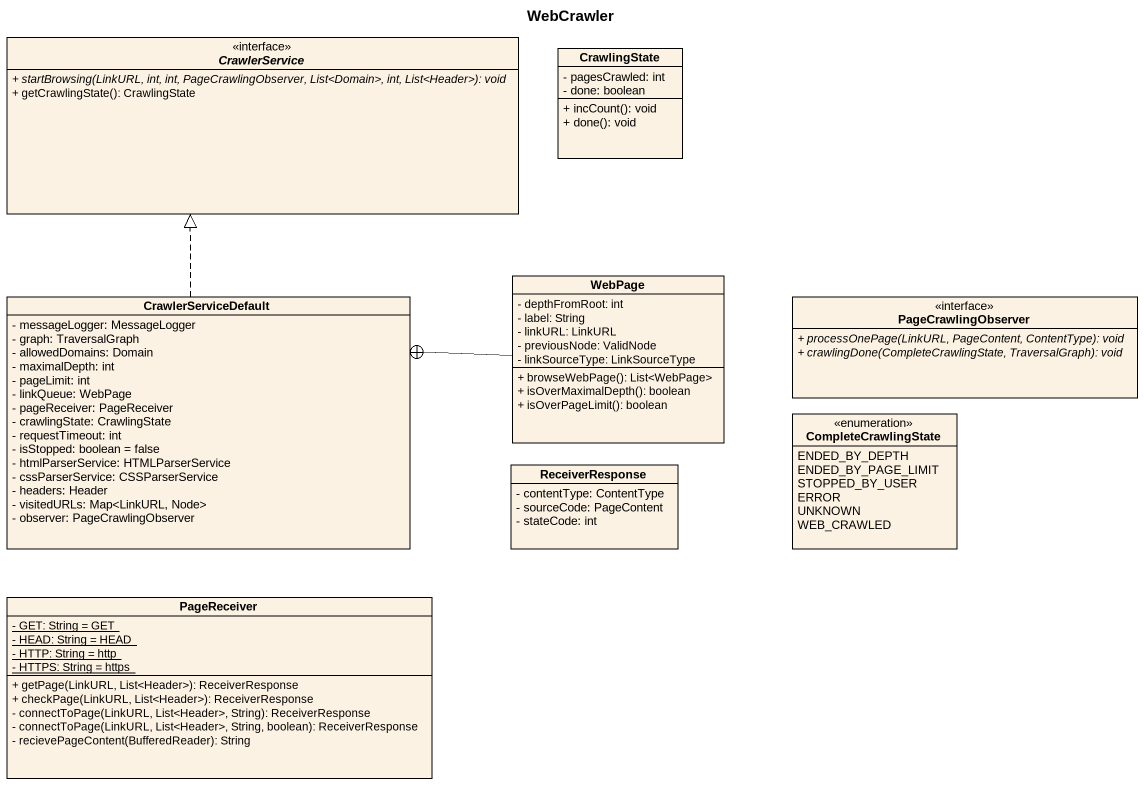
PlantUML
@startuml
title WebCrawler
hide circle
hide empty members
skinparam classAttributeIconSize 0
interface CrawlerService <<interface>> {
  {abstract} + startBrowsing(LinkURL, int, int, PageCrawlingObserver, List<Domain>, int, List<Header>): void
  + getCrawlingState(): CrawlingState
}
class CrawlingState {
  - pagesCrawled: int
  - done: boolean
  + incCount(): void
  + done(): void
}
class WebPage {
  - depthFromRoot: int
  - label: String
  - linkURL: LinkURL
  - previousNode: ValidNode
  - linkSourceType: LinkSourceType
  + browseWebPage(): List<WebPage>
  + isOverMaximalDepth(): boolean
  + isOverPageLimit(): boolean
}
class CrawlerServiceDefault {
  - messageLogger: MessageLogger
  - graph: TraversalGraph
  - allowedDomains: Domain
  - maximalDepth: int
  - pageLimit: int
  - linkQueue: WebPage
  - pageReceiver: PageReceiver
  - crawlingState: CrawlingState
  - requestTimeout: int
  - isStopped: boolean = false
  - htmlParserService: HTMLParserService
  - cssParserService: CSSParserService
  - headers: Header
  - visitedURLs: Map<LinkURL, Node>
  - observer: PageCrawlingObserver
}
class PageCrawlingObserver <<interface>> {
  {abstract} + processOnePage(LinkURL, PageContent, ContentType): void
  {abstract} + crawlingDone(CompleteCrawlingState, TraversalGraph): void
}
enum CompleteCrawlingState {
  ENDED_BY_DEPTH
  ENDED_BY_PAGE_LIMIT
  STOPPED_BY_USER
  ERROR
  UNKNOWN
  WEB_CRAWLED
}
class ReceiverResponse {
  - contentType: ContentType
  - sourceCode: PageContent
  - stateCode: int
}
class PageReceiver {
  {static} - GET: String = GET
  {static} - HEAD: String = HEAD
  {static} - HTTP: String = http
  {static} - HTTPS: String = https
  + getPage(LinkURL, List<Header>): ReceiverResponse
  + checkPage(LinkURL, List<Header>): ReceiverResponse
  - connectToPage(LinkURL, List<Header>, String): ReceiverResponse
  - connectToPage(LinkURL, List<Header>, String, boolean): ReceiverResponse
  - recievePageContent(BufferedReader): String
}
WebPage -left-+ CrawlerServiceDefault
CrawlerServiceDefault .up.|> CrawlerService
@enduml
